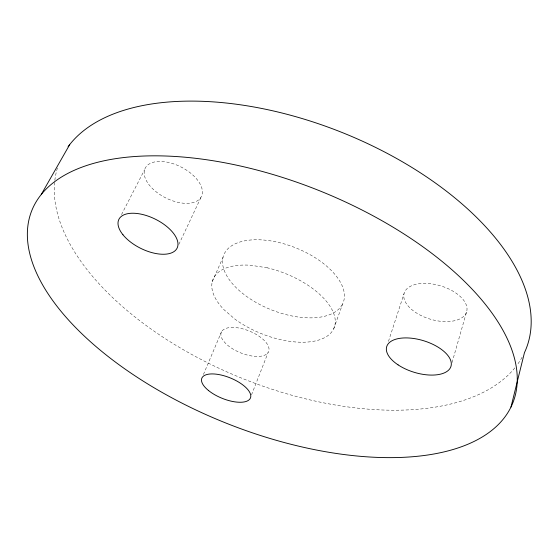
<?xml version="1.0" encoding="UTF-8"?>
<svg xmlns="http://www.w3.org/2000/svg" width="559" height="559" viewBox="0 0 559 559"><rect width="100%" height="100%" fill="white"/><g stroke="black" fill="none" stroke-linecap="round" stroke-linejoin="round"><path stroke-width="0.42" stroke-dasharray="2.79 2.1" d="M452.063 362.505L466.506 312.16A32.59 17.448 16.5 0 0 424.791 283.371A32.59 17.448 16.5 0 0 414.883 311.943A32.59 17.448 16.5 0 0 466.506 312.16M388.449 341.395L404.024 293.692M333.681 328.825L342.744 303.642A64.292 33.302 21.8 0 0 266.161 240.279A64.292 33.302 21.8 0 0 241.509 292.511A64.292 33.302 21.8 0 0 342.744 303.642M251.522 394.85L268.089 352.582A25.574 11.739 22.1 0 0 239.168 328.056A25.574 11.739 22.1 0 0 227.569 345.183A25.574 11.739 22.1 0 0 268.089 352.582M203.427 374.509L221.539 331.718M212.252 281.722L223.034 257.273M178.845 244.402L201.68 195.895M121.52 214.586L144.592 169.726M522.12 357.208A251.284 132.693 21.8 0 1 516.97 365.146M514.839 367.885A251.284 132.693 21.8 0 1 241.215 377.968A251.284 132.693 21.8 0 1 54.74 181.144M54.838 180.312A251.284 132.693 21.8 0 1 57.465 167.868M267.23 267.81L250.802 265.266A65.228 32.359 21.8 0 0 224.264 309.959L235.032 319.203A65.228 32.359 21.8 0 0 332.78 330.46A65.228 32.359 21.8 0 0 267.23 267.81M148.638 184.218A31.472 17.252 26.9 0 0 199.06 199.563A31.472 17.252 26.9 0 0 172.151 163.403A31.472 17.252 26.9 0 0 148.638 184.218"/><path stroke-width="0.84" d="M510.961 407.085A259.027 125.23 21.8 0 0 200.786 158.952A259.027 125.23 21.8 0 0 105.162 354.154A259.027 125.23 21.8 0 0 510.961 407.085L524.454 352.652A251.284 132.693 21.8 0 0 360.953 140.519A251.284 132.693 21.8 0 0 68.079 146.731M41.261 194.469L69.721 144.564M122.966 234.773A32.471 16.316 26.3 0 0 174.82 250.977A32.471 16.316 26.3 0 0 146.185 215.488A32.471 16.316 26.3 0 0 122.966 234.773M208.626 390.615A26.238 10.977 22.1 0 0 249.929 398.916A26.238 10.977 22.1 0 0 219.855 374.754A26.238 10.977 22.1 0 0 208.626 390.615M398.085 364.873A33.61 16.477 17.1 0 0 450.854 366.697A33.61 16.477 17.1 0 0 407.574 337.936A33.61 16.477 17.1 0 0 398.085 364.873"/></g></svg>
